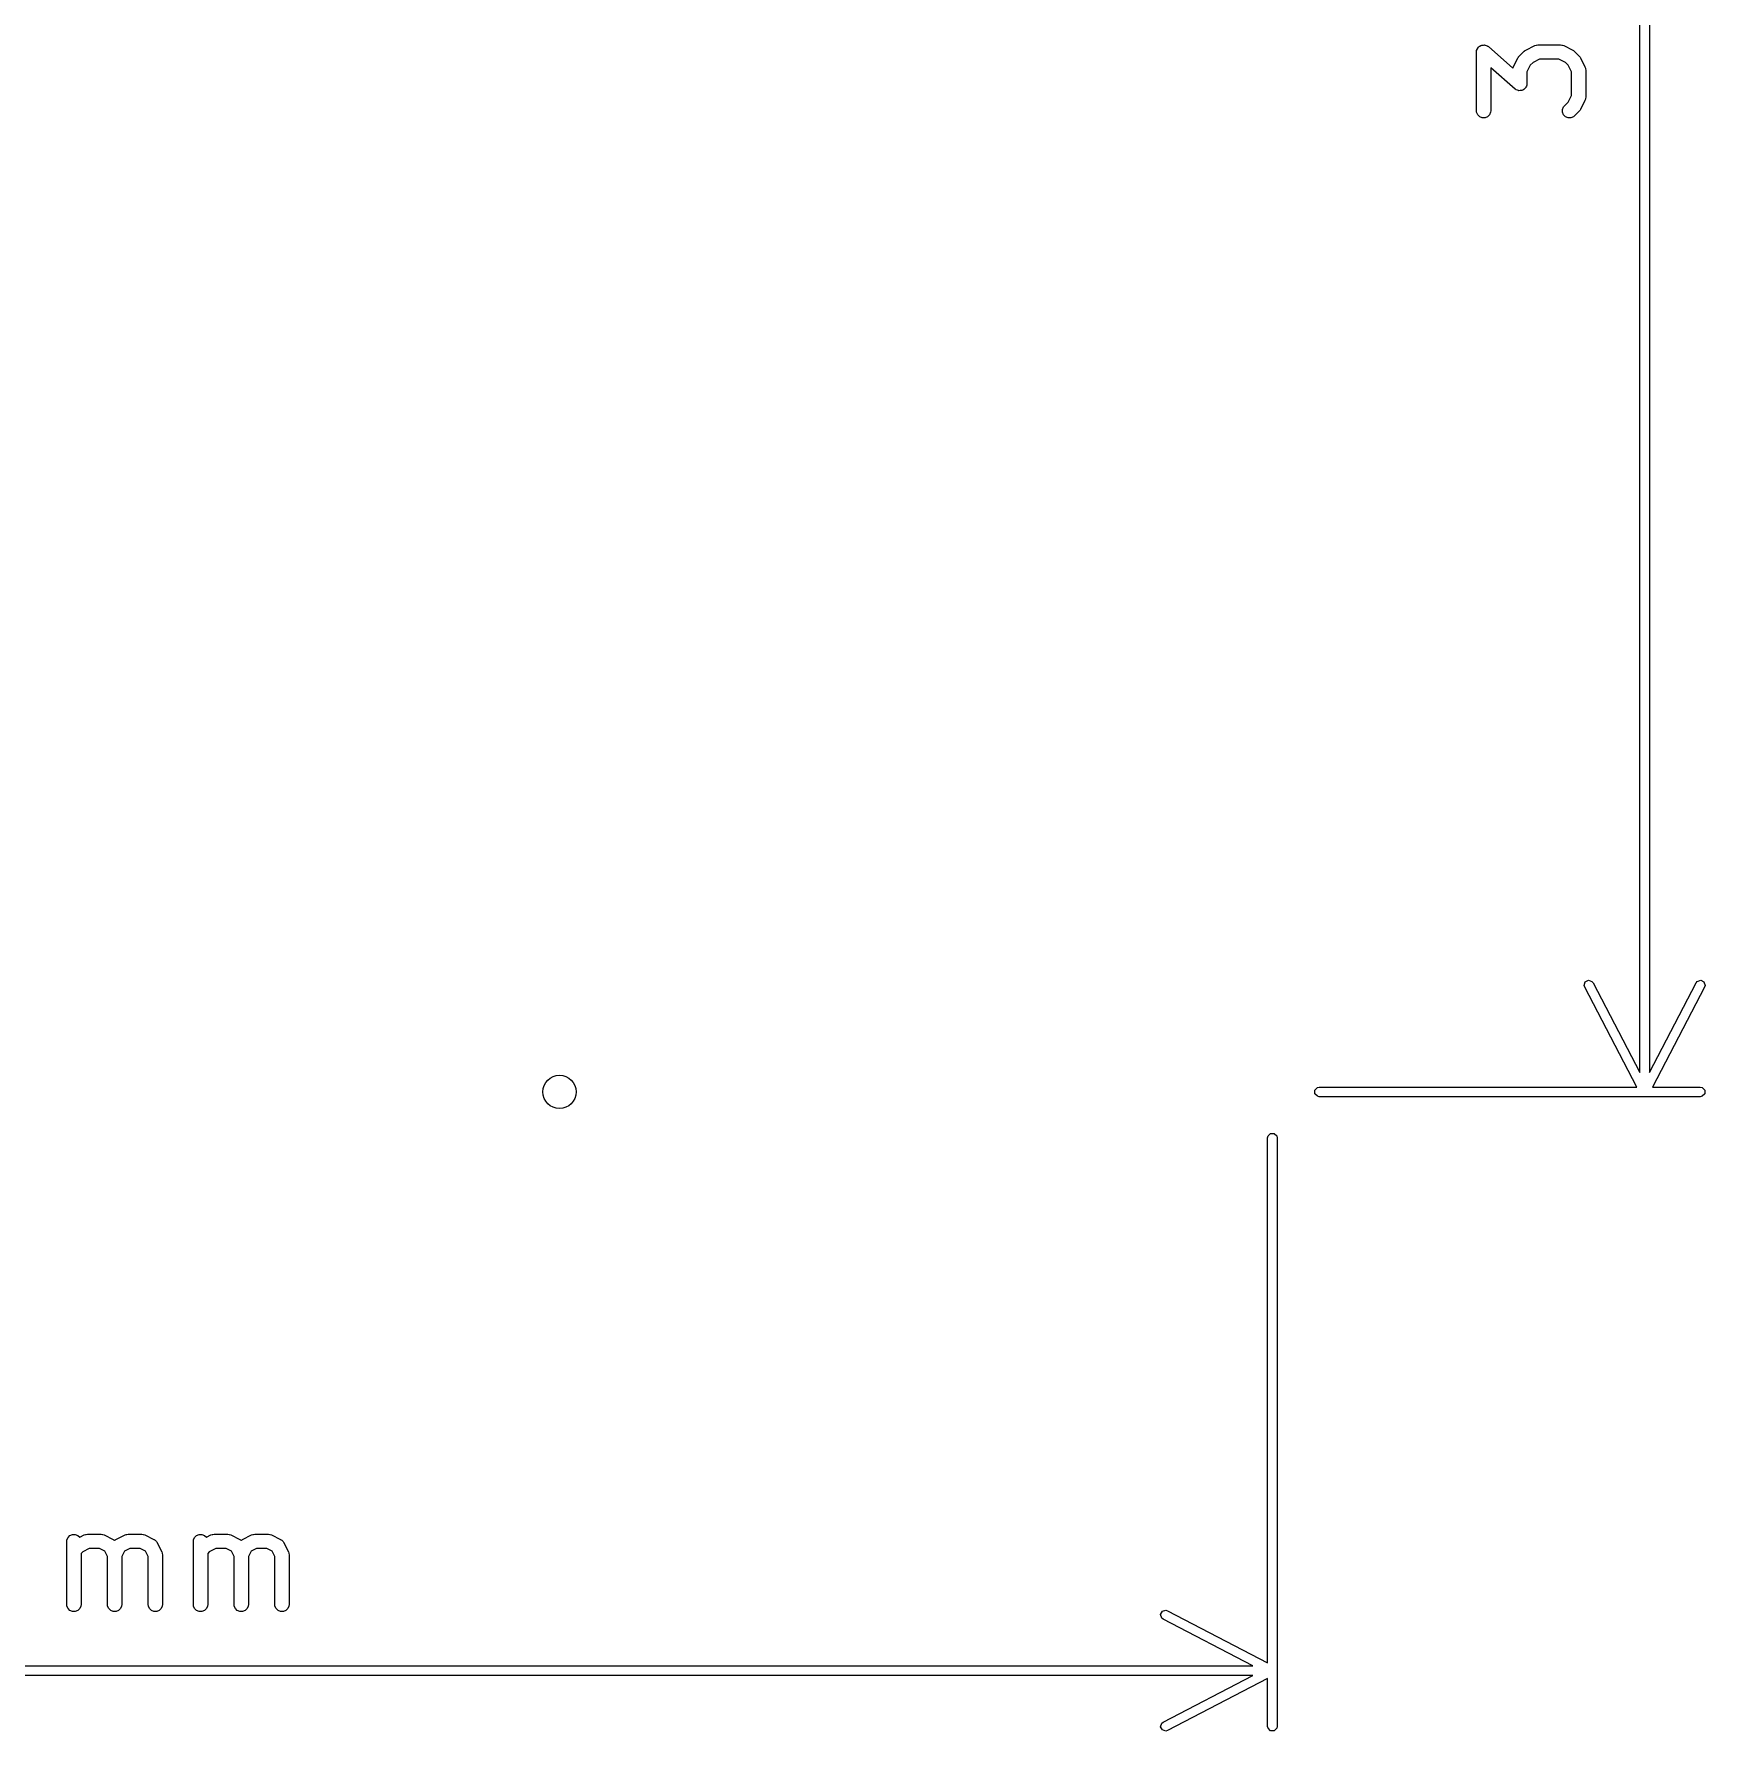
# Model space of a CAD drawing. Extents: x 5.34 to 6.7, y -4.81 to -3.35.
# Drawn here: x 6.006 to 6.699, y -4.805 to -4.101 of the extents above; entities that cross this region are included whole.
import ezdxf

# ---------------------------------------------------------------- set-up
doc = ezdxf.new("R2010")
doc.units = 0
doc.header["$MEASUREMENT"] = 0
doc.layers.add('BLACK', color=7, linetype='CONTINUOUS')

msp = doc.modelspace()

# ---------------------------------------------------------------- linework, layer by layer
at = {"layer": 'BLACK', "linetype": 'CONTINUOUS'}
for p, q in [((6.67203, -4.53199), (6.67203, -3.36698)), ((6.67597, -3.36698), (6.67597, -4.53199)), ((6.60431, -4.10884), (6.60434, -4.10854)), ((6.60431, -4.13322), (6.60431, -4.10884)), ((6.60433, -4.10846), (6.60435, -4.10841)), ((6.60434, -4.10854), (6.60433, -4.10846)), ((6.60435, -4.10841), (6.60436, -4.10827)), ((6.60436, -4.10827), (6.60455, -4.10782)), ((6.60455, -4.10782), (6.6047, -4.10737)), ((6.6047, -4.10737), (6.60477, -4.10729)), ((6.60477, -4.10729), (6.60481, -4.1072)), ((6.60481, -4.1072), (6.60514, -4.10686)), ((6.60514, -4.10686), (6.60546, -4.1065)), ((6.60546, -4.1065), (6.60555, -4.10646)), ((6.60555, -4.10646), (6.60562, -4.10639)), ((6.60562, -4.10639), (6.60606, -4.1062)), ((6.60606, -4.1062), (6.60649, -4.10599)), ((6.60649, -4.10599), (6.60659, -4.10599)), ((6.60659, -4.10599), (6.60668, -4.10595)), ((6.60668, -4.10595), (6.60716, -4.10595)), ((6.60716, -4.10595), (6.60764, -4.10592)), ((6.60764, -4.10592), (6.60774, -4.10595)), ((6.60774, -4.10595), (6.60784, -4.10595)), ((6.60784, -4.10595), (6.60828, -4.10613)), ((6.60828, -4.10613), (6.60873, -4.10628)), ((6.60873, -4.10628), (6.60885, -4.10637)), ((6.60885, -4.10637), (6.6089, -4.10639)), ((6.6089, -4.10639), (6.60896, -4.10644)), ((6.60896, -4.10644), (6.60921, -4.10662)), ((6.60921, -4.10662), (6.61941, -4.11555)), ((6.62205, -4.1105), (6.62392, -4.10863)), ((6.62392, -4.10863), (6.62415, -4.10844)), ((6.62415, -4.10844), (6.6242, -4.10839)), ((6.6242, -4.10839), (6.62429, -4.10833)), ((6.62429, -4.10833), (6.62437, -4.10826)), ((6.62437, -4.10826), (6.62444, -4.10823)), ((6.62444, -4.10823), (6.62469, -4.10808)), ((6.62469, -4.10808), (6.62844, -4.1062)), ((6.62844, -4.1062), (6.62898, -4.106)), ((6.62898, -4.106), (6.62908, -4.10599)), ((6.62908, -4.10599), (6.62918, -4.10595)), ((6.62918, -4.10595), (6.62976, -4.10589)), ((6.62976, -4.10589), (6.63913, -4.10589)), ((6.63913, -4.10589), (6.63971, -4.10595)), ((6.63971, -4.10595), (6.63981, -4.10599)), ((6.63981, -4.10599), (6.63991, -4.106)), ((6.63991, -4.106), (6.64045, -4.1062)), ((6.64045, -4.1062), (6.6442, -4.10808)), ((6.6442, -4.10808), (6.64445, -4.10823)), ((6.64445, -4.10823), (6.64452, -4.10826)), ((6.64452, -4.10826), (6.6446, -4.10833)), ((6.6446, -4.10833), (6.64469, -4.10839)), ((6.64469, -4.10839), (6.64474, -4.10844)), ((6.64474, -4.10844), (6.64497, -4.10863)), ((6.64497, -4.10863), (6.64684, -4.1105)), ((6.62031, -4.12419), (6.61021, -4.11535)), ((6.61021, -4.11535), (6.61021, -4.13322)), ((6.61941, -4.11555), (6.61962, -4.11502)), ((6.61962, -4.11502), (6.62149, -4.11127)), ((6.62149, -4.11127), (6.62165, -4.11102)), ((6.62165, -4.11102), (6.62168, -4.11095)), ((6.62168, -4.11095), (6.62174, -4.11087)), ((6.62174, -4.11087), (6.6218, -4.11078)), ((6.6218, -4.11078), (6.62186, -4.11073)), ((6.62186, -4.11073), (6.62205, -4.1105)), ((6.62656, -4.11434), (6.62521, -4.11704)), ((6.62776, -4.11314), (6.62656, -4.11434)), ((6.63045, -4.1118), (6.62776, -4.11314)), ((6.63843, -4.1118), (6.63045, -4.1118)), ((6.64113, -4.11314), (6.63843, -4.1118)), ((6.64233, -4.11434), (6.64113, -4.11314)), ((6.64368, -4.11704), (6.64233, -4.11434)), ((6.64684, -4.1105), (6.64703, -4.11073)), ((6.64703, -4.11073), (6.64709, -4.11078)), ((6.64709, -4.11078), (6.64714, -4.11087)), ((6.64714, -4.11087), (6.64721, -4.11095)), ((6.64721, -4.11095), (6.64724, -4.11102)), ((6.64724, -4.11102), (6.6474, -4.11127)), ((6.6474, -4.11127), (6.64927, -4.11502)), ((6.64927, -4.11502), (6.64948, -4.11556)), ((6.64948, -4.11556), (6.64949, -4.11567)), ((6.64949, -4.11567), (6.64953, -4.11577)), ((6.64953, -4.11577), (6.64958, -4.11634)), ((6.64958, -4.11634), (6.64958, -4.12759)), ((6.62471, -4.12361), (6.62437, -4.12395)), ((6.62475, -4.12352), (6.62471, -4.12361)), ((6.62482, -4.12344), (6.62475, -4.12352)), ((6.62497, -4.12299), (6.62482, -4.12344)), ((6.62515, -4.12254), (6.62497, -4.12299)), ((6.62517, -4.1224), (6.62515, -4.12254)), ((6.62519, -4.12235), (6.62517, -4.1224)), ((6.62521, -4.12197), (6.62518, -4.12227)), ((6.62518, -4.12227), (6.62519, -4.12235)), ((6.62521, -4.11704), (6.62521, -4.12197)), ((6.64368, -4.12689), (6.64368, -4.11704)), ((6.62056, -4.12437), (6.62031, -4.12419)), ((6.62062, -4.12442), (6.62056, -4.12437)), ((6.62067, -4.12444), (6.62062, -4.12442)), ((6.62079, -4.12453), (6.62067, -4.12444)), ((6.62124, -4.12468), (6.62079, -4.12453)), ((6.62168, -4.12486), (6.62124, -4.12468)), ((6.62178, -4.12486), (6.62168, -4.12486)), ((6.62188, -4.12489), (6.62178, -4.12486)), ((6.62236, -4.12486), (6.62188, -4.12489)), ((6.62283, -4.12486), (6.62236, -4.12486)), ((6.62293, -4.12482), (6.62283, -4.12486)), ((6.62303, -4.12482), (6.62293, -4.12482)), ((6.62346, -4.12461), (6.62303, -4.12482)), ((6.6239, -4.12442), (6.62346, -4.12461)), ((6.62397, -4.12435), (6.6239, -4.12442)), ((6.62406, -4.12431), (6.62397, -4.12435)), ((6.62437, -4.12395), (6.62406, -4.12431)), ((6.64079, -4.13113), (6.64233, -4.12959)), ((6.64233, -4.12959), (6.64368, -4.12689)), ((6.64927, -4.12891), (6.6474, -4.13266)), ((6.64948, -4.12837), (6.64927, -4.12891)), ((6.64949, -4.12826), (6.64948, -4.12837)), ((6.64953, -4.12817), (6.64949, -4.12826)), ((6.64958, -4.12759), (6.64953, -4.12817)), ((6.60436, -4.13379), (6.60431, -4.13322)), ((6.60481, -4.13486), (6.60436, -4.13379)), ((6.60562, -4.13567), (6.60481, -4.13486)), ((6.60668, -4.13611), (6.60562, -4.13567)), ((6.60784, -4.13611), (6.60668, -4.13611)), ((6.6089, -4.13567), (6.60784, -4.13611)), ((6.60972, -4.13486), (6.6089, -4.13567)), ((6.61016, -4.13379), (6.60972, -4.13486)), ((6.61021, -4.13322), (6.61016, -4.13379)), ((6.63999, -4.13264), (6.64043, -4.13157)), ((6.63999, -4.13379), (6.63999, -4.13264)), ((6.64043, -4.13486), (6.63999, -4.13379)), ((6.64043, -4.13157), (6.64079, -4.13113)), ((6.64124, -4.13567), (6.64043, -4.13486)), ((6.64231, -4.13611), (6.64124, -4.13567)), ((6.64346, -4.13611), (6.64231, -4.13611)), ((6.64452, -4.13567), (6.64346, -4.13611)), ((6.64497, -4.1353), (6.64452, -4.13567)), ((6.64684, -4.13343), (6.64497, -4.1353)), ((6.64703, -4.1332), (6.64684, -4.13343)), ((6.64709, -4.13315), (6.64703, -4.1332)), ((6.64714, -4.13306), (6.64709, -4.13315)), ((6.64721, -4.13298), (6.64714, -4.13306)), ((6.64724, -4.13291), (6.64721, -4.13298)), ((6.6474, -4.13266), (6.64724, -4.13291)), ((6.64895, -4.49586), (6.6494, -4.49442)), ((6.64917, -4.4966), (6.64895, -4.49586)), ((6.67076, -4.53807), (6.64917, -4.4966)), ((6.6494, -4.49442), (6.65074, -4.49373)), ((6.65074, -4.49373), (6.65218, -4.49418)), ((6.65218, -4.49418), (6.65266, -4.49478)), ((6.65266, -4.49478), (6.67203, -4.53199)), ((6.67597, -4.53199), (6.69534, -4.49478)), ((6.69883, -4.4966), (6.67724, -4.53807)), ((6.69534, -4.49478), (6.69582, -4.49418)), ((6.69582, -4.49418), (6.69726, -4.49373)), ((6.69726, -4.49373), (6.6986, -4.49442)), ((6.6986, -4.49442), (6.69905, -4.49586)), ((6.69905, -4.49586), (6.69883, -4.4966)), ((6.53732, -4.53929), (6.53838, -4.53822)), ((6.53838, -4.53822), (6.53913, -4.53807)), ((6.53913, -4.53807), (6.67076, -4.53807)), ((6.67724, -4.53807), (6.69709, -4.53807)), ((6.69709, -4.53807), (6.69784, -4.53822)), ((6.69784, -4.53822), (6.69891, -4.53929)), ((6.53732, -4.54079), (6.53732, -4.53929)), ((6.53838, -4.54186), (6.53732, -4.54079)), ((6.53913, -4.54201), (6.53838, -4.54186)), ((6.69709, -4.54201), (6.53913, -4.54201)), ((6.69784, -4.54186), (6.69709, -4.54201)), ((6.69891, -4.54079), (6.69784, -4.54186)), ((6.69891, -4.53929), (6.69891, -4.54079)), ((6.51772, -4.55906), (6.51787, -4.5583)), ((6.51772, -4.77676), (6.51772, -4.55906)), ((6.51787, -4.5583), (6.51893, -4.55724)), ((6.51893, -4.55724), (6.52044, -4.55724)), ((6.52044, -4.55724), (6.5215, -4.5583)), ((6.5215, -4.5583), (6.52165, -4.55906)), ((6.52165, -4.55906), (6.52165, -4.80309)), ((6.01992, -4.72638), (6.01998, -4.72581)), ((6.01992, -4.75263), (6.01992, -4.72638)), ((6.01998, -4.72581), (6.02042, -4.72474)), ((6.02042, -4.72474), (6.02123, -4.72393)), ((6.02123, -4.72393), (6.0223, -4.72349)), ((6.0223, -4.72349), (6.02345, -4.72349)), ((6.02345, -4.72349), (6.02451, -4.72393)), ((6.02451, -4.72393), (6.02528, -4.72469)), ((6.02528, -4.72469), (6.02718, -4.72374)), ((6.02718, -4.72374), (6.02772, -4.72354)), ((6.02772, -4.72354), (6.02782, -4.72353)), ((6.02782, -4.72353), (6.02792, -4.72349)), ((6.02792, -4.72349), (6.0285, -4.72343)), ((6.0285, -4.72343), (6.03412, -4.72343)), ((6.03412, -4.72343), (6.0347, -4.72349)), ((6.0347, -4.72349), (6.03479, -4.72353)), ((6.03479, -4.72353), (6.0349, -4.72354)), ((6.0349, -4.72354), (6.03544, -4.72374)), ((6.03544, -4.72374), (6.03919, -4.72562)), ((6.03919, -4.72562), (6.03929, -4.72568)), ((6.03929, -4.72568), (6.03933, -4.72569)), ((6.03933, -4.72569), (6.03939, -4.72574)), ((6.03939, -4.72574), (6.03968, -4.72593)), ((6.03968, -4.72593), (6.03975, -4.726)), ((6.03975, -4.726), (6.03981, -4.72593)), ((6.03981, -4.72593), (6.0401, -4.72574)), ((6.0401, -4.72574), (6.04016, -4.72569)), ((6.04016, -4.72569), (6.0402, -4.72568)), ((6.0402, -4.72568), (6.0403, -4.72562)), ((6.0403, -4.72562), (6.04405, -4.72374)), ((6.04405, -4.72374), (6.04459, -4.72354)), ((6.04459, -4.72354), (6.0447, -4.72353)), ((6.0447, -4.72353), (6.04479, -4.72349)), ((6.04479, -4.72349), (6.04537, -4.72343)), ((6.04537, -4.72343), (6.05099, -4.72343)), ((6.05099, -4.72343), (6.05157, -4.72349)), ((6.05157, -4.72349), (6.05167, -4.72353)), ((6.05167, -4.72353), (6.05177, -4.72354)), ((6.05177, -4.72354), (6.05231, -4.72374)), ((6.05231, -4.72374), (6.05606, -4.72562)), ((6.05606, -4.72562), (6.05616, -4.72568)), ((6.05616, -4.72568), (6.05621, -4.72569)), ((6.05621, -4.72569), (6.05626, -4.72574)), ((6.05626, -4.72574), (6.05655, -4.72593)), ((6.05655, -4.72593), (6.0568, -4.72621)), ((6.0568, -4.72621), (6.05708, -4.72645)), ((6.05708, -4.72645), (6.05726, -4.72674)), ((6.05726, -4.72674), (6.05731, -4.7268)), ((6.05731, -4.7268), (6.05732, -4.72684)), ((6.05732, -4.72684), (6.05738, -4.72694)), ((6.05738, -4.72694), (6.05926, -4.73069)), ((6.07241, -4.72638), (6.07247, -4.72581)), ((6.07241, -4.75263), (6.07241, -4.72638)), ((6.07247, -4.72581), (6.07291, -4.72474)), ((6.07291, -4.72474), (6.07373, -4.72393)), ((6.07373, -4.72393), (6.07479, -4.72349)), ((6.07479, -4.72349), (6.07594, -4.72349)), ((6.07594, -4.72349), (6.07701, -4.72393)), ((6.07701, -4.72393), (6.07777, -4.72469)), ((6.07777, -4.72469), (6.07967, -4.72374)), ((6.07967, -4.72374), (6.08021, -4.72354)), ((6.08021, -4.72354), (6.08032, -4.72353)), ((6.08032, -4.72353), (6.08041, -4.72349)), ((6.08041, -4.72349), (6.08099, -4.72343)), ((6.08099, -4.72343), (6.08661, -4.72343)), ((6.08661, -4.72343), (6.08719, -4.72349)), ((6.08719, -4.72349), (6.08729, -4.72353)), ((6.08729, -4.72353), (6.08739, -4.72354)), ((6.08739, -4.72354), (6.08793, -4.72374)), ((6.08793, -4.72374), (6.09168, -4.72562)), ((6.09168, -4.72562), (6.09178, -4.72568)), ((6.09178, -4.72568), (6.09183, -4.72569)), ((6.09183, -4.72569), (6.09188, -4.72574)), ((6.09188, -4.72574), (6.09217, -4.72593)), ((6.09217, -4.72593), (6.09224, -4.726)), ((6.09224, -4.726), (6.0923, -4.72593)), ((6.0923, -4.72593), (6.09259, -4.72574)), ((6.09259, -4.72574), (6.09265, -4.72569)), ((6.09265, -4.72569), (6.0927, -4.72568)), ((6.0927, -4.72568), (6.09279, -4.72562)), ((6.09279, -4.72562), (6.09654, -4.72374)), ((6.09654, -4.72374), (6.09708, -4.72354)), ((6.09708, -4.72354), (6.09719, -4.72353)), ((6.09719, -4.72353), (6.09729, -4.72349)), ((6.09729, -4.72349), (6.09786, -4.72343)), ((6.09786, -4.72343), (6.10349, -4.72343)), ((6.10349, -4.72343), (6.10406, -4.72349)), ((6.10406, -4.72349), (6.10416, -4.72353)), ((6.10416, -4.72353), (6.10427, -4.72354)), ((6.10427, -4.72354), (6.10481, -4.72374)), ((6.10481, -4.72374), (6.10856, -4.72562)), ((6.10856, -4.72562), (6.10865, -4.72568)), ((6.10865, -4.72568), (6.1087, -4.72569)), ((6.1087, -4.72569), (6.10876, -4.72574)), ((6.10876, -4.72574), (6.10905, -4.72593)), ((6.10905, -4.72593), (6.10929, -4.72621)), ((6.10929, -4.72621), (6.10957, -4.72645)), ((6.10957, -4.72645), (6.10975, -4.72674)), ((6.10975, -4.72674), (6.1098, -4.7268)), ((6.1098, -4.7268), (6.10982, -4.72684)), ((6.10982, -4.72684), (6.10988, -4.72694)), ((6.10988, -4.72694), (6.11175, -4.73069)), ((6.0265, -4.73069), (6.02582, -4.73136)), ((6.02582, -4.73136), (6.02582, -4.75263)), ((6.02919, -4.72934), (6.0265, -4.73069)), ((6.03342, -4.72934), (6.02919, -4.72934)), ((6.03567, -4.73046), (6.03342, -4.72934)), ((6.03679, -4.73271), (6.03567, -4.73046)), ((6.03679, -4.75263), (6.03679, -4.73271)), ((6.04382, -4.73046), (6.0427, -4.73271)), ((6.0427, -4.73271), (6.0427, -4.75263)), ((6.04607, -4.72934), (6.04382, -4.73046)), ((6.0503, -4.72934), (6.04607, -4.72934)), ((6.05254, -4.73046), (6.0503, -4.72934)), ((6.05367, -4.73271), (6.05254, -4.73046)), ((6.05367, -4.75263), (6.05367, -4.73271)), ((6.05926, -4.73069), (6.05947, -4.73123)), ((6.05947, -4.73123), (6.05947, -4.73133)), ((6.05947, -4.73133), (6.05951, -4.73143)), ((6.05951, -4.73143), (6.05957, -4.73201)), ((6.05957, -4.73201), (6.05957, -4.75263)), ((6.07899, -4.73069), (6.07832, -4.73136)), ((6.07832, -4.73136), (6.07832, -4.75263)), ((6.08169, -4.72934), (6.07899, -4.73069)), ((6.08592, -4.72934), (6.08169, -4.72934)), ((6.08816, -4.73046), (6.08592, -4.72934)), ((6.08929, -4.73271), (6.08816, -4.73046)), ((6.08929, -4.75263), (6.08929, -4.73271)), ((6.09631, -4.73046), (6.09519, -4.73271)), ((6.09519, -4.73271), (6.09519, -4.75263)), ((6.09856, -4.72934), (6.09631, -4.73046)), ((6.10279, -4.72934), (6.09856, -4.72934)), ((6.10504, -4.73046), (6.10279, -4.72934)), ((6.10616, -4.73271), (6.10504, -4.73046)), ((6.10616, -4.75263), (6.10616, -4.73271)), ((6.11175, -4.73069), (6.11196, -4.73123)), ((6.11196, -4.73123), (6.11197, -4.73133)), ((6.11197, -4.73133), (6.11201, -4.73143)), ((6.11201, -4.73143), (6.11206, -4.73201)), ((6.11206, -4.73201), (6.11206, -4.75263)), ((6.01998, -4.75321), (6.01992, -4.75263)), ((6.02042, -4.75427), (6.01998, -4.75321)), ((6.02123, -4.75509), (6.02042, -4.75427)), ((6.0223, -4.75553), (6.02123, -4.75509)), ((6.02345, -4.75553), (6.0223, -4.75553)), ((6.02451, -4.75509), (6.02345, -4.75553)), ((6.02533, -4.75427), (6.02451, -4.75509)), ((6.02577, -4.75321), (6.02533, -4.75427)), ((6.02582, -4.75263), (6.02577, -4.75321)), ((6.03685, -4.75321), (6.03679, -4.75263)), ((6.03729, -4.75427), (6.03685, -4.75321)), ((6.0381, -4.75509), (6.03729, -4.75427)), ((6.03917, -4.75553), (6.0381, -4.75509)), ((6.04032, -4.75553), (6.03917, -4.75553)), ((6.04139, -4.75509), (6.04032, -4.75553)), ((6.0422, -4.75427), (6.04139, -4.75509)), ((6.04264, -4.75321), (6.0422, -4.75427)), ((6.0427, -4.75263), (6.04264, -4.75321)), ((6.05372, -4.75321), (6.05367, -4.75263)), ((6.05416, -4.75427), (6.05372, -4.75321)), ((6.05498, -4.75509), (6.05416, -4.75427)), ((6.05604, -4.75553), (6.05498, -4.75509)), ((6.05719, -4.75553), (6.05604, -4.75553)), ((6.05826, -4.75509), (6.05719, -4.75553)), ((6.05907, -4.75427), (6.05826, -4.75509)), ((6.05951, -4.75321), (6.05907, -4.75427)), ((6.05957, -4.75263), (6.05951, -4.75321)), ((6.07247, -4.75321), (6.07241, -4.75263)), ((6.07291, -4.75427), (6.07247, -4.75321)), ((6.07373, -4.75509), (6.07291, -4.75427)), ((6.07479, -4.75553), (6.07373, -4.75509)), ((6.07594, -4.75553), (6.07479, -4.75553)), ((6.07701, -4.75509), (6.07594, -4.75553)), ((6.07782, -4.75427), (6.07701, -4.75509)), ((6.07826, -4.75321), (6.07782, -4.75427)), ((6.07832, -4.75263), (6.07826, -4.75321)), ((6.08934, -4.75321), (6.08929, -4.75263)), ((6.08978, -4.75427), (6.08934, -4.75321)), ((6.0906, -4.75509), (6.08978, -4.75427)), ((6.09166, -4.75553), (6.0906, -4.75509)), ((6.09281, -4.75553), (6.09166, -4.75553)), ((6.09388, -4.75509), (6.09281, -4.75553)), ((6.09469, -4.75427), (6.09388, -4.75509)), ((6.09513, -4.75321), (6.09469, -4.75427)), ((6.09519, -4.75263), (6.09513, -4.75321)), ((6.10622, -4.75321), (6.10616, -4.75263)), ((6.10666, -4.75427), (6.10622, -4.75321)), ((6.10747, -4.75509), (6.10666, -4.75427)), ((6.10854, -4.75553), (6.10747, -4.75509)), ((6.10969, -4.75553), (6.10854, -4.75553)), ((6.11075, -4.75509), (6.10969, -4.75553)), ((6.11157, -4.75427), (6.11075, -4.75509)), ((6.11201, -4.75321), (6.11157, -4.75427)), ((6.11206, -4.75263), (6.11201, -4.75321)), ((6.47337, -4.75674), (6.47407, -4.7554)), ((6.47383, -4.75818), (6.47337, -4.75674)), ((6.47407, -4.7554), (6.47551, -4.75495)), ((6.47551, -4.75495), (6.47624, -4.75517)), ((6.47624, -4.75517), (6.51772, -4.77676)), ((6.47443, -4.75866), (6.47383, -4.75818)), ((6.51164, -4.77803), (6.47443, -4.75866)), ((5.34663, -4.77803), (6.51164, -4.77803)), ((6.51164, -4.78197), (5.34663, -4.78197)), ((6.47443, -4.80134), (6.51164, -4.78197)), ((6.51772, -4.78324), (6.47624, -4.80483)), ((6.51772, -4.80309), (6.51772, -4.78324)), ((6.47337, -4.80326), (6.47383, -4.80182)), ((6.47407, -4.8046), (6.47337, -4.80326)), ((6.47383, -4.80182), (6.47443, -4.80134)), ((6.47551, -4.80505), (6.47407, -4.8046)), ((6.47624, -4.80483), (6.47551, -4.80505)), ((6.51787, -4.80384), (6.51772, -4.80309)), ((6.51893, -4.80491), (6.51787, -4.80384)), ((6.52044, -4.80491), (6.51893, -4.80491)), ((6.5215, -4.80384), (6.52044, -4.80491)), ((6.52165, -4.80309), (6.5215, -4.80384))]:
    msp.add_line(p, q, dxfattribs=at)
at = {"layer": 'BLACK'}
msp.add_circle((6.22417, -4.54004), 0.00689, dxfattribs=at)
msp.add_circle((6.22417, -4.54004), 0.00689, dxfattribs=at)

doc.saveas('drawing.dxf')
